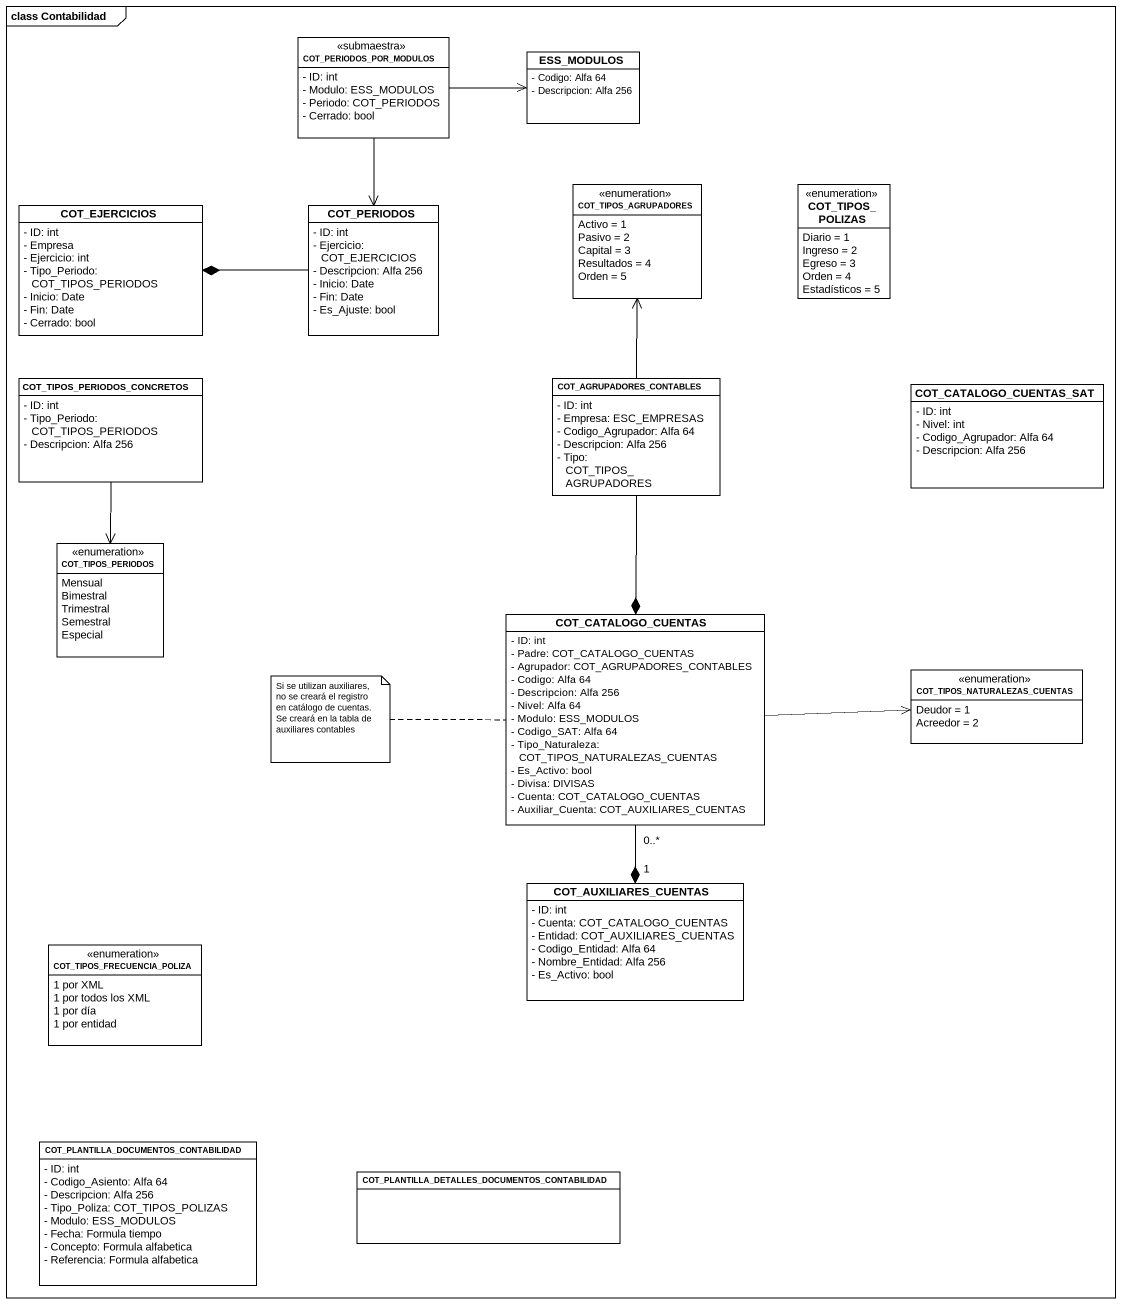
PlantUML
@startuml
mainframe class Contabilidad
hide circle
hide empty members
skinparam classAttributeIconSize 0
class COT_PERIODOS_POR_MODULOS <<submaestra>> {
  - ID: int
  - Modulo: ESS_MODULOS
  - Periodo: COT_PERIODOS
  - Cerrado: bool
}
class ESS_MODULOS {
  - Codigo: Alfa 64
  - Descripcion: Alfa 256
}
enum COT_TIPOS_AGRUPADORES {
  Activo = 1
  Pasivo = 2
  Capital = 3
  Resultados = 4
  Orden = 5
}
enum COT_TIPOS_POLIZAS {
  Diario = 1
  Ingreso = 2
  Egreso = 3
  Orden = 4
  Estadísticos = 5
}
class COT_EJERCICIOS {
  - ID: int
  - Empresa
  - Ejercicio: int
  - Tipo_Periodo: COT_TIPOS_PERIODOS
  - Inicio: Date
  - Fin: Date
  - Cerrado: bool
}
class COT_PERIODOS {
  - ID: int
  - Ejercicio: COT_EJERCICIOS
  - Descripcion: Alfa 256
  - Inicio: Date
  - Fin: Date
  - Es_Ajuste: bool
}
class COT_TIPOS_PERIODOS_CONCRETOS {
  - ID: int
  - Tipo_Periodo: COT_TIPOS_PERIODOS
  - Descripcion: Alfa 256
}
class COT_AGRUPADORES_CONTABLES {
  - ID: int
  - Empresa: ESC_EMPRESAS
  - Codigo_Agrupador: Alfa 64
  - Descripcion: Alfa 256
  - Tipo: COT_TIPOS_AGRUPADORES
}
class COT_CATALOGO_CUENTAS_SAT {
  - ID: int
  - Nivel: int
  - Codigo_Agrupador: Alfa 64
  - Descripcion: Alfa 256
}
enum COT_TIPOS_PERIODOS {
  Mensual
  Bimestral
  Trimestral
  Semestral
  Especial
}
class COT_CATALOGO_CUENTAS {
  - ID: int
  - Padre: COT_CATALOGO_CUENTAS
  - Agrupador: COT_AGRUPADORES_CONTABLES
  - Codigo: Alfa 64
  - Descripcion: Alfa 256
  - Nivel: Alfa 64
  - Modulo: ESS_MODULOS
  - Codigo_SAT: Alfa 64
  - Tipo_Naturaleza: COT_TIPOS_NATURALEZAS_CUENTAS
  - Es_Activo: bool
  - Divisa: DIVISAS
  - Cuenta: COT_CATALOGO_CUENTAS
  - Auxiliar_Cuenta: COT_AUXILIARES_CUENTAS
}
enum "COT_TIPOS_NATURALEZAS_CUENTAS" as COT_TIPOS_NATURALEZAS {
  Deudor = 1
  Acreedor = 2
}
class COT_AUXILIARES_CUENTAS {
  - ID: int
  - Cuenta: COT_CATALOGO_CUENTAS
  - Entidad: COT_AUXILIARES_CUENTAS
  - Codigo_Entidad: Alfa 64
  - Nombre_Entidad: Alfa 256
  - Es_Activo: bool
}
enum COT_TIPOS_FRECUENCIA_POLIZA {
  1 por XML
  1 por todos los XML
  1 por día
  1 por entidad
}
class "COT_PLANTILLA_DOCUMENTOS_CONTABILIDAD" as COT_PLANTILLA_DOCUMENTOS {
  - ID: int
  - Codigo_Asiento: Alfa 64
  - Descripcion: Alfa 256
  - Tipo_Poliza: COT_TIPOS_POLIZAS
  - Modulo: ESS_MODULOS
  - Fecha: Formula tiempo
  - Concepto: Formula alfabetica
  - Referencia: Formula alfabetica
}
class "COT_PLANTILLA_DETALLES_DOCUMENTOS_CONTABILIDAD" as COT_PLANTILLA_DETALLES
COT_PERIODOS_POR_MODULOS -right-> ESS_MODULOS
COT_PERIODOS_POR_MODULOS --> COT_PERIODOS
COT_PERIODOS -left-* COT_EJERCICIOS
COT_TIPOS_PERIODOS_CONCRETOS --> COT_TIPOS_PERIODOS
COT_AGRUPADORES_CONTABLES -up-> COT_TIPOS_AGRUPADORES
COT_AGRUPADORES_CONTABLES --* COT_CATALOGO_CUENTAS
COT_CATALOGO_CUENTAS -right-> COT_TIPOS_NATURALEZAS
COT_CATALOGO_CUENTAS "0..*" --* "1" COT_AUXILIARES_CUENTAS
note left of COT_CATALOGO_CUENTAS
  Si se utilizan auxiliares, no se creará el registro en catálogo de cuentas.
  Se creará en la tabla de auxiliares contables
end note
@enduml
